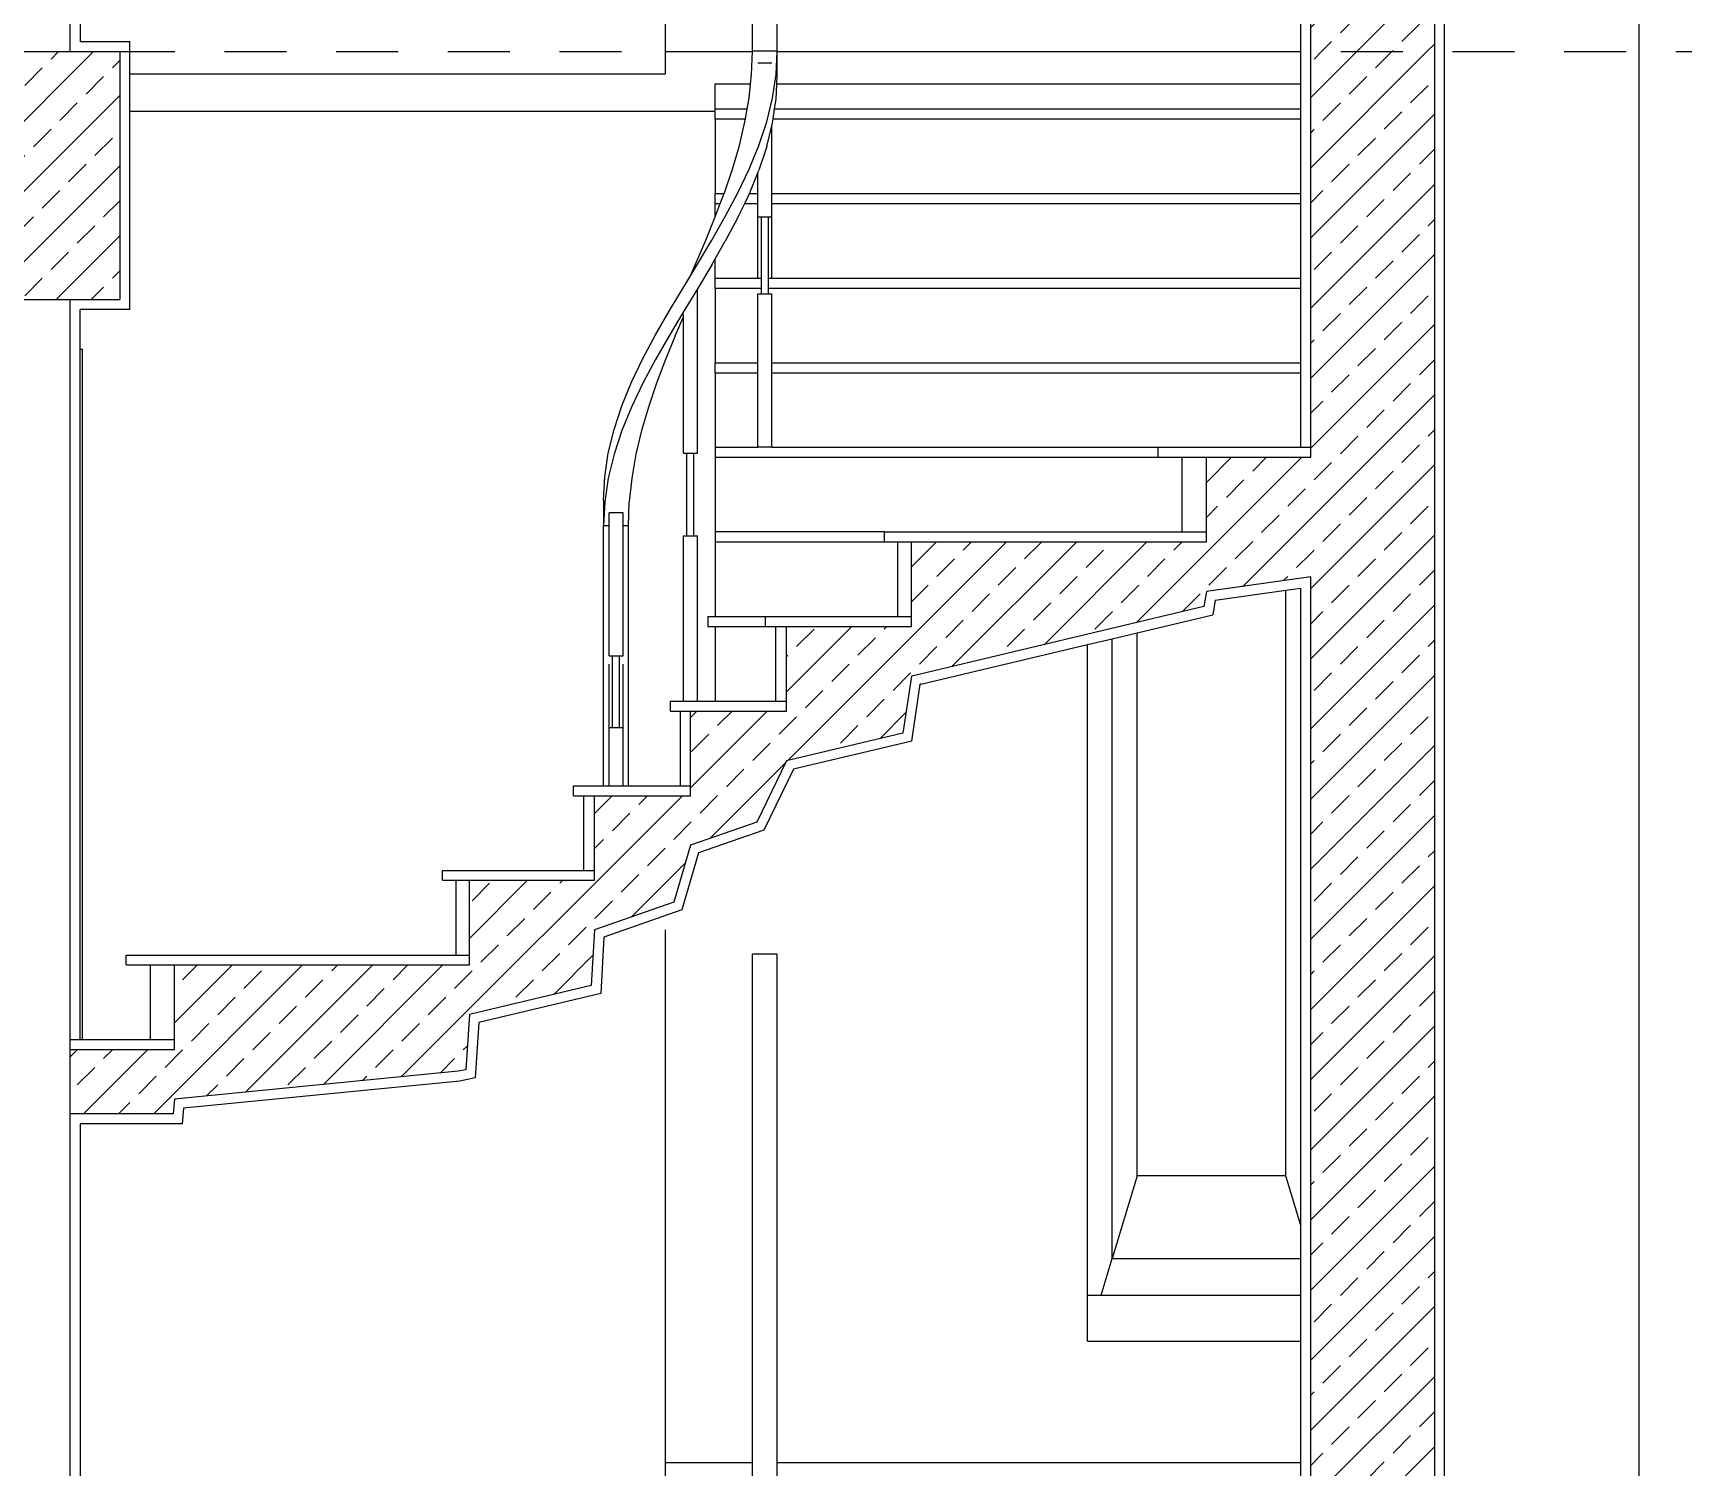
# Model space of a CAD drawing. Header units: metres. Extents: x -220 to 294, y -29 to 18.
# Drawn here: x -0.708 to 2.617, y -4.854 to -1.962 of the extents above; entities that cross this region are included whole.
import ezdxf

# ---------------------------------------------------------------- set-up
doc = ezdxf.new("R2010")
doc.units = ezdxf.units.M
doc.header["$MEASUREMENT"] = 0
doc.linetypes.add('DASHED4', pattern=[0.1875, 0.125, -0.0625])
for name, color, linetype in [('Cizgi', 7, 'Continuous'), ('Olculendirme', 7, 'Continuous'), ('Tarama', 7, 'Continuous')]:
    doc.layers.add(name, color=color, linetype=linetype)

msp = doc.modelspace()

# ---------------------------------------------------------------- hatches: boundary and pattern name
at = {"layer": 'Tarama', "linetype": 'Continuous', "lineweight": -3}
h = msp.add_hatch(dxfattribs=at)
h.set_pattern_fill('ANSI33', color=58, scale=0.4, style=0)
h.paths.add_polyline_path([(2.117, -2), (1.867, -2), (1.867, 0.9), (2.117, 0.9)])
h = msp.add_hatch(dxfattribs=at)
h.set_pattern_fill('ANSI33', color=58, scale=0.4, style=0)
h.paths.add_polyline_path([(-0.533, -2.5), (-0.783, -2.5), (-0.783, -2), (-0.533, -2)])
h = msp.add_hatch(dxfattribs=at)
h.set_pattern_fill('ANSI33', color=58, scale=0.4, style=0)
h.paths.add_polyline_path([(2.117, -4.9), (1.867, -4.9), (1.867, -2), (2.117, -2)])
h = msp.add_hatch(dxfattribs=at)
h.set_pattern_fill('ANSI33', color=58, scale=0.4, style=0)
h.paths.add_polyline_path([(1.867, -3.059), (1.6568, -3.0885), (1.6519, -3.1191), (1.0772, -3.2559), (1.0623, -3.2591), (1.0452, -3.3739), (0.8105, -3.4297), (0.7507, -3.5536), (0.617, -3.6003), (0.5834, -3.7151), (0.4235, -3.7709), (0.417, -3.8832), (0.1717, -3.9415), (0.1643, -4.0527), (0.1492, -4.0559), (-0.4228, -4.1121), (-0.4255, -4.1416), (-0.633, -4.1416), (-0.633, -4.0121), (-0.4228, -4.0121), (-0.4228, -3.8415), (0.1717, -3.8415), (0.1717, -3.6709), (0.4235, -3.6709), (0.4235, -3.5003), (0.617, -3.5003), (0.617, -3.3297), (0.8105, -3.3297), (0.8105, -3.1591), (1.0623, -3.1591), (1.0623, -2.9885), (1.6568, -2.9885), (1.6568, -2.8179), (1.867, -2.8179)])

# ---------------------------------------------------------------- linework, layer by layer
at = {"layer": 'Cizgi', "color": 7, "linetype": 'Continuous', "lineweight": -3}
for points in [[(2.117, -5.4608), (2.117, 3.8)], [(1.867, -2.7979), (1.867, -0.159)], [(-0.783, -2), (-0.633, -2)], [(-0.633, -2), (-0.533, -2)], [(-0.533, -2), (-0.533, -2.5)], [(-0.783, -2.5), (-0.633, -2.5)], [(-0.633, -2.5), (-0.533, -2.5)], [(1.6568, -2.9685), (1.6568, -2.8179)], [(1.6568, -2.8179), (1.867, -2.8179)], [(1.867, -2.8179), (1.867, -2.7979)], [(1.0623, -3.1391), (1.0623, -2.9885)], [(1.0623, -2.9885), (1.6568, -2.9885)], [(1.6568, -2.9885), (1.6568, -2.9685)], [(1.867, -3.059), (1.6568, -3.0885)], [(1.867, -5.4246), (1.867, -3.059)], [(1.6568, -3.0885), (1.6519, -3.1191)], [(1.6519, -3.1191), (1.0772, -3.2559)], [(1.0623, -3.1591), (1.0623, -3.1391)], [(0.8105, -3.3097), (0.8105, -3.1591)], [(0.8105, -3.1591), (1.0623, -3.1591)], [(1.0772, -3.2559), (1.0623, -3.2591)], [(1.0623, -3.2591), (1.0452, -3.3739)], [(0.8105, -3.3297), (0.8105, -3.3097)], [(0.617, -3.4803), (0.617, -3.3297)], [(0.617, -3.3297), (0.8105, -3.3297)], [(1.0452, -3.3739), (0.8105, -3.4297)], [(0.8105, -3.4297), (0.7507, -3.5536)], [(0.617, -3.5003), (0.617, -3.4803)], [(0.4235, -3.6509), (0.4235, -3.5003)], [(0.4235, -3.5003), (0.617, -3.5003)], [(0.7507, -3.5536), (0.617, -3.6003)], [(0.617, -3.6003), (0.5834, -3.7151)], [(0.4235, -3.6709), (0.4235, -3.6509)], [(0.1717, -3.8215), (0.1717, -3.6709)], [(0.1717, -3.6709), (0.4235, -3.6709)], [(0.5834, -3.7151), (0.4235, -3.7709)], [(0.4235, -3.7709), (0.417, -3.8832)], [(0.1717, -3.8415), (0.1717, -3.8215)], [(-0.4228, -3.9921), (-0.4228, -3.8415)], [(-0.4228, -3.8415), (0.1717, -3.8415)], [(0.417, -3.8832), (0.1717, -3.9415)], [(0.1717, -3.9415), (0.1643, -4.0527)], [(-0.633, -4.1416), (-0.633, -4.0121)], [(-0.633, -4.0121), (-0.4228, -4.0121)], [(-0.4228, -4.0121), (-0.4228, -3.9921)], [(0.1492, -4.0559), (-0.4228, -4.1121)], [(0.1643, -4.0527), (0.1492, -4.0559)], [(-0.4228, -4.1121), (-0.4255, -4.1416)], [(-0.4255, -4.1416), (-0.633, -4.1416)]]:
    msp.add_lwpolyline(points, dxfattribs=at)
at = {"layer": 'Cizgi', "color": 241, "linetype": 'Continuous', "lineweight": -3}
for points in [[(2.137, -2), (2.137, 0.9)], [(-0.613, -1.2616), (-0.613, -1.98)], [(1.847, -2), (1.847, -1.945)], [(-0.613, -1.98), (-0.513, -1.98)], [(-0.513, -2.045), (-0.513, -1.98)], [(1.847, -2.065), (1.847, -2)], [(2.137, -4.9), (2.137, -2)], [(-0.513, -2.12), (-0.513, -2.045)], [(1.847, -2.1156), (1.847, -2.065)], [(-0.513, -2.52), (-0.513, -2.12)], [(1.847, -2.1356), (1.847, -2.1156)], [(1.847, -2.2862), (1.847, -2.1356)], [(1.847, -2.3062), (1.847, -2.2862)], [(1.847, -2.4568), (1.847, -2.3062)], [(1.847, -2.4768), (1.847, -2.4568)], [(1.847, -2.6274), (1.847, -2.4768)], [(-0.513, -2.52), (-0.613, -2.52)], [(-0.613, -2.6), (-0.613, -2.52)], [(-0.613, -3.9921), (-0.613, -2.6)], [(1.847, -2.6474), (1.847, -2.6274)], [(1.847, -2.7979), (1.847, -2.6474)], [(1.6742, -3.1063), (1.817, -3.0862)], [(1.817, -3.0862), (1.847, -3.082)], [(1.847, -4.3667), (1.847, -3.082)], [(1.6742, -3.1063), (1.6695, -3.1355)], [(1.517, -3.1718), (1.6695, -3.1355)], [(1.417, -3.1956), (1.467, -3.1837)], [(1.467, -3.1837), (1.517, -3.1718)], [(1.0816, -3.2754), (1.417, -3.1956)], [(1.063, -3.3903), (1.0801, -3.2757)], [(1.0816, -3.2754), (1.0801, -3.2757)], [(1.063, -3.3903), (0.8244, -3.447)], [(0.8244, -3.447), (0.7651, -3.5698)], [(0.7651, -3.5698), (0.6333, -3.6158)], [(0.6333, -3.6158), (0.5997, -3.7306)], [(0.5997, -3.7306), (0.4427, -3.7854)], [(0.4427, -3.7854), (0.4361, -3.8992)], [(0.4361, -3.8992), (0.1906, -3.9575)], [(0.1906, -3.9575), (0.1832, -4.069)], [(0.1523, -4.0757), (-0.4044, -4.1303)], [(0.1832, -4.069), (0.1523, -4.0757)], [(-0.4044, -4.1303), (-0.4073, -4.1616)], [(-0.4073, -4.1616), (-0.613, -4.1616)], [(-0.613, -4.1616), (-0.613, -4.88)], [(1.847, -4.4333), (1.847, -4.3667)], [(1.847, -4.5071), (1.847, -4.4333)], [(1.847, -4.6), (1.847, -4.5071)], [(1.847, -4.845), (1.847, -4.6)], [(1.847, -4.9), (1.847, -4.845)]]:
    msp.add_lwpolyline(points, dxfattribs=at)
at = {"layer": 'Cizgi', "color": 166, "linetype": 'Continuous', "lineweight": -3}
for points in [[(-0.633, -2), (-0.633, -1.2416)], [(-0.633, -3.9921), (-0.633, -2.5)], [(-0.633, -4.0121), (-0.633, -3.9921)], [(-0.633, -4.9), (-0.633, -4.1416)]]:
    msp.add_lwpolyline(points, dxfattribs=at)
at = {"layer": 'Cizgi', "color": 98, "linetype": 'Continuous', "lineweight": -3}
for points in [[(0.567, -2), (0.567, -1.945)], [(0.742, -1.9983), (0.742, -1.945)], [(0.792, -1.9983), (0.792, -1.945)], [(0.567, -2.045), (0.567, -2)], [(0.567, -2), (0.7419, -2)], [(0.7403, -2.046), (0.7419, -2)], [(0.7419, -2), (0.742, -1.9983)], [(0.742, -1.9983), (0.792, -1.9983)], [(0.7811, -2.0233), (0.7529, -2.0233)], [(0.7896, -2.046), (0.792, -2)], [(0.792, -2), (0.792, -1.9983)], [(0.792, -2.0483), (0.792, -2)], [(0.792, -2), (1.847, -2)], [(-0.513, -2.045), (0.567, -2.045)], [(0.7383, -2.065), (0.7403, -2.046)], [(0.7825, -2.0937), (0.7896, -2.046)], [(0.7912, -2.065), (0.792, -2.0483)], [(0.667, -2.065), (0.7383, -2.065)], [(0.667, -2.1156), (0.667, -2.065)], [(0.7314, -2.1156), (0.7352, -2.0937)], [(0.7352, -2.0937), (0.7383, -2.065)], [(0.7709, -2.1415), (0.7825, -2.0937)], [(0.7896, -2.096), (0.7912, -2.065)], [(0.7912, -2.065), (1.847, -2.065)], [(-0.513, -2.12), (0.667, -2.12)], [(0.667, -2.1156), (0.7314, -2.1156)], [(0.667, -2.12), (0.667, -2.1156)], [(0.667, -2.1356), (0.667, -2.12)], [(0.728, -2.1356), (0.7314, -2.1156)], [(0.7837, -2.1356), (0.7867, -2.1156)], [(0.7867, -2.1156), (0.7896, -2.096)], [(0.7867, -2.1156), (1.847, -2.1156)], [(0.667, -2.1356), (0.667, -2.2862)], [(0.667, -2.1356), (0.728, -2.1356)], [(0.7156, -2.1892), (0.7269, -2.1415)], [(0.7269, -2.1415), (0.728, -2.1356)], [(0.7551, -2.1892), (0.7709, -2.1415)], [(0.7709, -2.1915), (0.7811, -2.1494)], [(0.7811, -2.1494), (0.7825, -2.1437)], [(0.7811, -2.2862), (0.7811, -2.1494)], [(0.7825, -2.1437), (0.7837, -2.1356)], [(0.7837, -2.1356), (1.847, -2.1356)], [(0.7017, -2.2369), (0.7156, -2.1892)], [(0.7355, -2.2369), (0.7551, -2.1892)], [(0.7709, -2.1915), (0.7551, -2.2392)], [(0.6854, -2.2847), (0.7017, -2.2369)], [(0.7127, -2.2847), (0.7355, -2.2369)], [(0.7359, -2.2862), (0.7529, -2.2447)], [(0.7529, -2.2447), (0.7551, -2.2392)], [(0.7529, -2.2862), (0.7529, -2.2447)], [(0.667, -2.3062), (0.667, -2.2862)], [(0.667, -2.2862), (0.6848, -2.2862)], [(0.6772, -2.3062), (0.6848, -2.2862)], [(0.6848, -2.2862), (0.6854, -2.2847)], [(0.6873, -2.3324), (0.7127, -2.2847)], [(0.7263, -2.3062), (0.7359, -2.2862)], [(0.7359, -2.2862), (0.7529, -2.2862)], [(0.7529, -2.3062), (0.7529, -2.2862)], [(0.7811, -2.2862), (1.847, -2.2862)], [(0.7811, -2.3062), (0.7811, -2.2862)], [(0.667, -2.3329), (0.667, -2.3062)], [(0.667, -2.3062), (0.6772, -2.3062)], [(0.667, -2.3329), (0.6772, -2.3062)], [(0.7127, -2.3347), (0.7263, -2.3062)], [(0.7263, -2.3062), (0.7529, -2.3062)], [(0.7529, -2.3331), (0.7529, -2.3062)], [(0.7811, -2.3062), (1.847, -2.3062)], [(0.7811, -2.3331), (0.7811, -2.3062)], [(0.6477, -2.3801), (0.667, -2.3329)], [(0.66, -2.3801), (0.6873, -2.3324)], [(0.7127, -2.3347), (0.6873, -2.3824)], [(0.7529, -2.3331), (0.7599, -2.3331)], [(0.7529, -2.4568), (0.7529, -2.3331)], [(0.7599, -2.4568), (0.7599, -2.3331)], [(0.7599, -2.3331), (0.7741, -2.3331)], [(0.7741, -2.4568), (0.7741, -2.3331)], [(0.7741, -2.3331), (0.7811, -2.3331)], [(0.7811, -2.4568), (0.7811, -2.3331)], [(0.617, -2.4518), (0.6477, -2.3801)], [(0.617, -2.4518), (0.66, -2.3801)], [(0.667, -2.4179), (0.6873, -2.3824)], [(0.66, -2.4301), (0.667, -2.4179)], [(0.667, -2.4568), (0.667, -2.4179)], [(0.574, -2.5234), (0.617, -2.4518)], [(0.66, -2.4301), (0.6311, -2.4784)], [(0.667, -2.4768), (0.667, -2.4568)], [(0.667, -2.4568), (0.7529, -2.4568)], [(0.7529, -2.4568), (0.7599, -2.4568)], [(0.7599, -2.4768), (0.7599, -2.4568)], [(0.7741, -2.4568), (0.7811, -2.4568)], [(0.7741, -2.4768), (0.7741, -2.4568)], [(0.7811, -2.4568), (1.847, -2.4568)], [(0.6311, -2.4784), (0.6026, -2.5256)], [(0.6311, -2.8099), (0.6311, -2.4784)], [(0.667, -2.4768), (0.667, -2.6274)], [(0.667, -2.4768), (0.7599, -2.4768)], [(0.7529, -2.4881), (0.7599, -2.4881)], [(0.7529, -2.6274), (0.7529, -2.4881)], [(0.7599, -2.4881), (0.7599, -2.4768)], [(0.7599, -2.4881), (0.7741, -2.4881)], [(0.7741, -2.4768), (1.847, -2.4768)], [(0.7741, -2.4881), (0.7741, -2.4768)], [(0.7741, -2.4881), (0.7811, -2.4881)], [(0.7811, -2.6274), (0.7811, -2.4881)], [(0.5467, -2.5711), (0.574, -2.5234)], [(0.6026, -2.5256), (0.574, -2.5734)], [(0.6029, -2.5346), (0.6026, -2.5256)], [(0.5863, -2.5734), (0.6029, -2.5346)], [(0.6029, -2.8099), (0.6029, -2.5346)], [(0.5213, -2.6188), (0.5467, -2.5711)], [(0.574, -2.5734), (0.5467, -2.6211)], [(0.5863, -2.5734), (0.5668, -2.6211)], [(-0.613, -2.6), (-0.608, -2.6)], [(-0.608, -3.9921), (-0.608, -2.6)], [(0.4985, -2.6666), (0.5213, -2.6188)], [(0.5467, -2.6211), (0.5213, -2.6688)], [(0.5668, -2.6211), (0.5486, -2.6688)], [(0.667, -2.6474), (0.667, -2.6274)], [(0.667, -2.6274), (0.7529, -2.6274)], [(0.667, -2.6474), (0.667, -2.7979)], [(0.667, -2.6474), (0.7529, -2.6474)], [(0.7529, -2.6474), (0.7529, -2.6274)], [(0.7529, -2.7979), (0.7529, -2.6474)], [(0.7811, -2.6274), (1.847, -2.6274)], [(0.7811, -2.6474), (0.7811, -2.6274)], [(0.7811, -2.6474), (1.847, -2.6474)], [(0.7811, -2.7979), (0.7811, -2.6474)], [(0.4789, -2.7143), (0.4985, -2.6666)], [(0.5213, -2.6688), (0.4985, -2.7166)], [(0.5486, -2.6688), (0.5323, -2.7166)], [(0.4631, -2.762), (0.4789, -2.7143)], [(0.4985, -2.7166), (0.4789, -2.7643)], [(0.5323, -2.7166), (0.5184, -2.7643)], [(0.4515, -2.8098), (0.4631, -2.762)], [(0.4789, -2.7643), (0.4631, -2.812)], [(0.5184, -2.7643), (0.5071, -2.812)], [(0.4444, -2.8575), (0.4515, -2.8098)], [(0.4631, -2.812), (0.4515, -2.8598)], [(0.5071, -2.812), (0.4988, -2.8598)], [(0.6029, -2.8099), (0.6099, -2.8099)], [(0.6099, -2.9765), (0.6099, -2.8099)], [(0.6099, -2.8099), (0.6241, -2.8099)], [(0.6241, -2.9765), (0.6241, -2.8099)], [(0.6241, -2.8099), (0.6311, -2.8099)], [(0.667, -2.7979), (0.667, -2.8179)], [(0.667, -2.7979), (0.7529, -2.7979)], [(0.667, -2.8179), (0.667, -2.9685)], [(0.667, -2.8179), (1.5595, -2.8179)], [(0.7811, -2.7979), (0.7529, -2.7979)], [(0.7811, -2.7979), (1.5595, -2.7979)], [(0.442, -2.9052), (0.4444, -2.8575)], [(0.4515, -2.8598), (0.4444, -2.9075)], [(0.4988, -2.8598), (0.4937, -2.9075)], [(0.442, -2.9052), (0.442, -2.9552)], [(0.4444, -2.9075), (0.442, -2.9552)], [(0.492, -2.9552), (0.4937, -2.9075)], [(0.442, -3.4803), (0.442, -2.9552)], [(0.442, -2.9552), (0.4529, -2.9552)], [(0.4811, -2.9302), (0.4529, -2.9302)], [(0.4529, -2.9552), (0.4529, -2.9302)], [(0.4529, -3.2185), (0.4529, -2.9552)], [(0.4811, -2.9552), (0.4811, -2.9302)], [(0.4811, -3.2185), (0.4811, -2.9552)], [(0.4811, -2.9552), (0.492, -2.9552)], [(0.492, -3.4803), (0.492, -2.9552)], [(0.6029, -3.3097), (0.6029, -2.9765)], [(0.6029, -2.9765), (0.6099, -2.9765)], [(0.6099, -2.9765), (0.6241, -2.9765)], [(0.6241, -2.9765), (0.6311, -2.9765)], [(0.6311, -3.3097), (0.6311, -2.9765)], [(0.667, -2.9685), (0.667, -2.9885)], [(1.0082, -2.9685), (0.667, -2.9685)], [(0.667, -2.9885), (0.667, -3.1391)], [(0.667, -2.9885), (1.0082, -2.9885)], [(1.817, -4.2667), (1.817, -3.0862)], [(0.6519, -3.1391), (0.6519, -3.1591)], [(0.6519, -3.1391), (0.667, -3.1391)], [(0.667, -3.1391), (0.7681, -3.1391)], [(0.6519, -3.1591), (0.667, -3.1591)], [(0.667, -3.1591), (0.667, -3.3097)], [(0.667, -3.1591), (0.7681, -3.1591)], [(1.467, -4.4333), (1.467, -3.1837)], [(1.517, -4.2667), (1.517, -3.1718)], [(0.4529, -3.2185), (0.4599, -3.2185)], [(0.4599, -3.3626), (0.4599, -3.2185)], [(0.4599, -3.2185), (0.4741, -3.2185)], [(0.4741, -3.3626), (0.4741, -3.2185)], [(0.4741, -3.2185), (0.4811, -3.2185)], [(1.417, -4.5071), (1.417, -3.1956)], [(0.4529, -3.3626), (0.4529, -3.2352)], [(0.4811, -3.3626), (0.4811, -3.2352)], [(0.4529, -3.4803), (0.4529, -3.3626)], [(0.4529, -3.3626), (0.4599, -3.3626)], [(0.4599, -3.3626), (0.4741, -3.3626)], [(0.4741, -3.3626), (0.4811, -3.3626)], [(0.4811, -3.4803), (0.4811, -3.3626)], [(0.567, -4.845), (0.567, -3.7709)], [(0.792, -3.82), (0.742, -3.82)], [(0.742, -4.845), (0.742, -3.82)], [(0.792, -4.845), (0.792, -3.82)], [(1.517, -4.2667), (1.467, -4.4333)], [(1.817, -4.2667), (1.517, -4.2667)], [(1.847, -4.3667), (1.817, -4.2667)], [(1.4449, -4.5071), (1.467, -4.4333)], [(1.467, -4.4333), (1.847, -4.4333)], [(1.417, -4.6), (1.417, -4.5071)], [(1.417, -4.5071), (1.4449, -4.5071)], [(1.4449, -4.5071), (1.847, -4.5071)], [(1.417, -4.6), (1.847, -4.6)], [(0.567, -4.845), (0.742, -4.845)], [(0.567, -4.9), (0.567, -4.845)], [(0.742, -4.8983), (0.742, -4.845)], [(0.792, -4.845), (1.847, -4.845)], [(0.792, -4.8983), (0.792, -4.845)]]:
    msp.add_lwpolyline(points, dxfattribs=at)
at = {"layer": 'Cizgi', "color": 73, "linetype": 'DASHED4', "lineweight": -3}
msp.add_lwpolyline([(-9.0971, -2), (10.5158, -2)], dxfattribs=at)
at = {"layer": 'Cizgi', "color": 59, "linetype": 'Continuous', "lineweight": -3}
for points in [[(1.5595, -2.8179), (1.5595, -2.7979)], [(1.5595, -2.7979), (1.847, -2.7979)], [(1.5595, -2.8179), (1.6082, -2.8179)], [(1.6082, -2.9685), (1.6082, -2.8179)], [(1.6082, -2.8179), (1.6568, -2.8179)], [(1.847, -2.7979), (1.867, -2.7979)], [(1.0082, -2.9885), (1.0082, -2.9685)], [(1.0082, -2.9685), (1.6082, -2.9685)], [(1.0082, -2.9885), (1.0353, -2.9885)], [(1.0353, -3.1391), (1.0353, -2.9885)], [(1.0353, -2.9885), (1.0623, -2.9885)], [(1.6082, -2.9685), (1.6568, -2.9685)], [(0.7681, -3.1591), (0.7681, -3.1391)], [(0.7681, -3.1391), (1.0353, -3.1391)], [(1.0353, -3.1391), (1.0623, -3.1391)], [(0.7681, -3.1591), (0.7893, -3.1591)], [(0.7893, -3.3097), (0.7893, -3.1591)], [(0.7893, -3.1591), (0.8105, -3.1591)], [(0.577, -3.3297), (0.577, -3.3097)], [(0.577, -3.3097), (0.6029, -3.3097)], [(0.6029, -3.3097), (0.6311, -3.3097)], [(0.6311, -3.3097), (0.667, -3.3097)], [(0.667, -3.3097), (0.7893, -3.3097)], [(0.7893, -3.3097), (0.8105, -3.3097)], [(0.577, -3.3297), (0.597, -3.3297)], [(0.597, -3.4803), (0.597, -3.3297)], [(0.597, -3.3297), (0.617, -3.3297)], [(0.381, -3.5003), (0.381, -3.4803)], [(0.381, -3.4803), (0.442, -3.4803)], [(0.442, -3.4803), (0.4529, -3.4803)], [(0.4529, -3.4803), (0.4811, -3.4803)], [(0.4811, -3.4803), (0.492, -3.4803)], [(0.492, -3.4803), (0.597, -3.4803)], [(0.597, -3.4803), (0.617, -3.4803)], [(0.381, -3.5003), (0.4022, -3.5003)], [(0.4022, -3.6509), (0.4022, -3.5003)], [(0.4022, -3.5003), (0.4235, -3.5003)], [(0.1176, -3.6709), (0.1176, -3.6509)], [(0.1176, -3.6509), (0.4022, -3.6509)], [(0.4022, -3.6509), (0.4235, -3.6509)], [(0.1176, -3.6709), (0.1446, -3.6709)], [(0.1446, -3.8215), (0.1446, -3.6709)], [(0.1446, -3.6709), (0.1717, -3.6709)], [(-0.5201, -3.8415), (-0.5201, -3.8215)], [(-0.5201, -3.8215), (0.1446, -3.8215)], [(0.1446, -3.8215), (0.1717, -3.8215)], [(-0.5201, -3.8415), (-0.4715, -3.8415)], [(-0.4715, -3.9921), (-0.4715, -3.8415)], [(-0.4715, -3.8415), (-0.4228, -3.8415)], [(-0.633, -3.9921), (-0.613, -3.9921)], [(-0.613, -3.9921), (-0.608, -3.9921)], [(-0.608, -3.9921), (-0.4715, -3.9921)], [(-0.4715, -3.9921), (-0.4228, -3.9921)]]:
    msp.add_lwpolyline(points, dxfattribs=at)
at = {"layer": 'Olculendirme', "color": 47, "linetype": 'Continuous', "lineweight": -3}
msp.add_lwpolyline([(2.5292, -10.33), (2.5292, 14.33)], dxfattribs=at)

doc.saveas('drawing.dxf')
